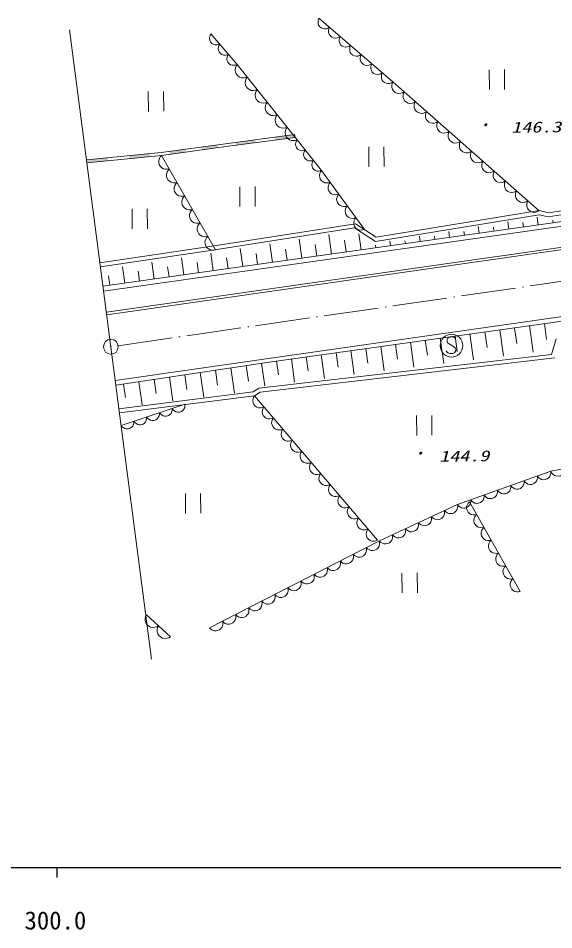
# Model space of a CAD drawing. Units: millimetres, scale not verified. Extents: x 40000 to 680000, y 20000 to 380000.
# Drawn here: x 364095 to 418118, y 198715 to 290683 of the extents above; entities that cross this region are included whole.
import ezdxf
from ezdxf.enums import TextEntityAlignment as Align

# ---------------------------------------------------------------- set-up
doc = ezdxf.new("R2010")
doc.units = ezdxf.units.MM
doc.header["$LTSCALE"] = 1000
doc.linetypes.add('USER4', pattern=[7.000001, 5.508197, -0.688525, 0.114754, -0.688525])
for name, color, linetype, lineweight in [('M-TTL-BAND', 7, 'Continuous', 25), ('S-BGD', 1, 'Continuous', 13), ('S-BGD-HTXT', 6, 'Continuous', 13), ('S-BMK', 3, 'USER4', 13)]:
    doc.layers.add(name, color=color, linetype=linetype, lineweight=lineweight)
doc.styles.add('ＭＳ ゴシック', font='')
doc.styles.get('ＭＳ ゴシック').set_extended_font_data('MS Gothic')

# ---------------------------------------------------------------- blocks, each defined once
blk = doc.blocks.new('BUHIN138')
at = {"layer": 'S-BGD'}
blk.add_lwpolyline([(-350, -745), (-286, -813), (-199, -853), (-78, -875), (100, -873), (249, -831), (375, -744), (448, -617), (453, -485), (446, -398), (399, -284), (318, -221), (-312, 135), (-382, 238), (-429, 381), (-419, 519), (-380, 629), (-300, 733), (-122, 787), (142, 789), (257, 773), (367, 722), (460, 637), (542, 505)], dxfattribs=at)
blk.add_circle((0, 0), 1144, dxfattribs=at)
blk = doc.blocks.new('BUHIN140')
at = {"layer": 'S-BGD'}
for p, q in [((-774, 993), (-756, -1007)), ((779, -993), (761, 1007))]:
    blk.add_line(p, q, dxfattribs=at)
blk = doc.blocks.new('BUHIN146')
at = {"layer": 'S-BGD'}
blk.add_lwpolyline([(659, 339), (532, 465), (387, 553), (184, 632), (-2, 636), (-182, 606), (-387, 501), (-516, 372), (-620, 219), (-674, 8), (-684, -160), (-659, -339)], dxfattribs=at)
blk = doc.blocks.new('BUHIN147')
at = {"layer": 'S-BGD'}
blk.add_lwpolyline([(656, 305), (537, 433), (399, 525), (204, 610), (23, 621), (-155, 599), (-358, 504), (-490, 383), (-597, 237), (-658, 33), (-674, -130), (-656, -305)], dxfattribs=at)
blk = doc.blocks.new('BUHIN148')
at = {"layer": 'S-BGD'}
blk.add_lwpolyline([(672, 239), (567, 376), (440, 478), (256, 579), (79, 607), (-97, 602), (-305, 528), (-445, 421), (-564, 288), (-643, 93), (-673, -65), (-672, -239)], dxfattribs=at)
blk = doc.blocks.new('BUHIN149')
at = {"layer": 'S-BGD'}
blk.add_lwpolyline([(735, 145), (647, 304), (530, 430), (355, 563), (176, 619), (-8, 640), (-236, 595), (-398, 506), (-542, 386), (-654, 196), (-710, 35), (-735, -145)], dxfattribs=at)
blk = doc.blocks.new('BUHIN150')
at = {"layer": 'S-BGD'}
blk.add_lwpolyline([(367, -647), (488, -514), (570, -365), (641, -158), (638, 28), (600, 208), (487, 408), (352, 533), (194, 631), (-20, 677), (-189, 680), (-367, 647)], dxfattribs=at)
blk = doc.blocks.new('BUHIN151')
at = {"layer": 'S-BGD'}
blk.add_lwpolyline([(477, -560), (570, -409), (622, -248), (652, -34), (615, 146), (545, 314), (397, 488), (243, 583), (70, 650), (-146, 654), (-310, 625), (-477, 560)], dxfattribs=at)
blk = doc.blocks.new('BUHIN155')
at = {"layer": 'S-BGD'}
blk.add_lwpolyline([(389, -679), (516, -539), (602, -382), (675, -164), (671, 32), (631, 221), (510, 432), (368, 562), (201, 665), (-24, 712), (-201, 714), (-389, 679)], dxfattribs=at)
blk = doc.blocks.new('BUHIN156')
at = {"layer": 'S-BGD'}
blk.add_lwpolyline([(440, -517), (526, -376), (574, -229), (602, -31), (567, 135), (502, 290), (366, 450), (223, 538), (65, 599), (-135, 603), (-286, 576), (-440, 517)], dxfattribs=at)
blk = doc.blocks.new('BUHIN157')
at = {"layer": 'S-BGD'}
blk.add_lwpolyline([(505, -633), (613, -469), (676, -295), (716, -60), (681, 140), (610, 326), (453, 522), (287, 633), (100, 712), (-138, 724), (-319, 698), (-505, 633)], dxfattribs=at)
blk = doc.blocks.new('BUHIN158')
at = {"layer": 'S-BGD'}
blk.add_lwpolyline([(408, -517), (497, -384), (548, -242), (583, -52), (555, 111), (497, 263), (371, 423), (236, 514), (84, 579), (-109, 590), (-257, 569), (-408, 517)], dxfattribs=at)
blk = doc.blocks.new('BUHIN159')
at = {"layer": 'S-BGD'}
blk.add_lwpolyline([(433, -595), (537, -451), (601, -295), (648, -84), (624, 99), (567, 271), (433, 456), (287, 563), (120, 642), (-95, 663), (-261, 647), (-433, 595)], dxfattribs=at)
blk = doc.blocks.new('BUHIN160')
at = {"layer": 'S-BGD'}
blk.add_lwpolyline([(532, -459), (598, -303), (624, -144), (621, 63), (559, 228), (468, 376), (303, 518), (144, 587), (-28, 624), (-233, 596), (-384, 545), (-532, 459)], dxfattribs=at)
blk = doc.blocks.new('BUHIN161')
at = {"layer": 'S-BGD'}
blk.add_lwpolyline([(568, -499), (640, -331), (669, -161), (668, 62), (603, 240), (507, 400), (331, 554), (161, 629), (-24, 671), (-245, 643), (-407, 590), (-568, 499)], dxfattribs=at)
blk = doc.blocks.new('BUHIN174')
at = {"layer": 'S-BGD'}
blk.add_lwpolyline([(645, 213), (548, 346), (429, 446), (256, 546), (88, 577), (-79, 575), (-279, 509), (-415, 410), (-531, 286), (-610, 102), (-642, -48), (-645, -213)], dxfattribs=at)
blk = doc.blocks.new('BUHIN175')
at = {"layer": 'S-BGD'}
blk.add_lwpolyline([(608, -554), (690, -373), (725, -188), (729, 54), (661, 249), (560, 425), (371, 597), (187, 681), (-13, 730), (-254, 705), (-432, 650), (-608, 554)], dxfattribs=at)
blk = doc.blocks.new('BUHIN141')
at = {"layer": 'S-BGD'}
blk.add_circle((0, 0), 22.5, dxfattribs=at)
at = {"layer": 'S-BMK', "linetype": 'Continuous'}
blk.add_circle((0, 0), 746, dxfattribs=at)

msp = doc.modelspace()

# ---------------------------------------------------------------- hatches: boundary and pattern name
at = {"layer": 'S-BGD'}
for points in [[(389989, 278677), (391979, 278936), (392018, 278639), (390027, 278379)], [(382573, 277690), (384196, 277915), (384237, 277618), (382615, 277393)], [(386008, 278157), (387998, 278417), (388037, 278120), (386047, 277860)], [(375255, 276812), (377387, 277019), (377416, 276721), (375284, 276514)], [(379328, 277241), (380951, 277466), (380992, 277169), (379369, 276944)], [(370993, 276398), (373124, 276605), (373153, 276307), (371022, 276100)]]:
    msp.add_hatch(color=256, dxfattribs=at).paths.add_polyline_path(points)

# ---------------------------------------------------------------- linework, layer by layer
at = {"layer": 'M-TTL-BAND'}
for p, q in [((40000, 205000), (579000, 205000)), ((368000, 205000), (368000, 204000))]:
    msp.add_line(p, q, dxfattribs=at)
at = {"layer": 'S-BGD'}
for p, q in [((394426, 290683), (401880, 284250)), ((383540, 289117), (386183, 286018)), ((386183, 286018), (392245, 278424)), ((401880, 284250), (416642, 271267)), ((385008, 278027), (391979, 278936)), ((391979, 278936), (392018, 278639)), ((378519, 277130), (385008, 278027)), ((385048, 277730), (392018, 278639)), ((392245, 278424), (394696, 275324)), ((370993, 276398), (378519, 277130)), ((371022, 276100), (378555, 276832)), ((378555, 276832), (385048, 277730)), ((378555, 276832), (383997, 267320)), ((394696, 275324), (399022, 269372)), ((417565, 270638), (422796, 271495)), ((417580, 271045), (422798, 271901)), ((423261, 270777), (372644, 263637)), ((416637, 270861), (400128, 268161)), ((400216, 268581), (416652, 271268)), ((416556, 269831), (416444, 270627)), ((417565, 270638), (416637, 270861)), ((416652, 271268), (417580, 271045)), ((372706, 263155), (422784, 270238)), ((383873, 267703), (398121, 269950)), ((398031, 269531), (383935, 267307)), ((400128, 268161), (398031, 269531)), ((398121, 269950), (400216, 268581)), ((410596, 268990), (410502, 269654)), ((412086, 269200), (412027, 269618)), ((413576, 269411), (413473, 270140)), ((415066, 269621), (415001, 270079)), ((418046, 270041), (418009, 270302)), ((395696, 266888), (395419, 268853)), ((398676, 267309), (398447, 268930)), ((404636, 268150), (404561, 268680)), ((406126, 268360), (406078, 268698)), ((407616, 268570), (407532, 269167)), ((409106, 268780), (409053, 269158)), ((372333, 266021), (383873, 267703)), ((372984, 261019), (423301, 268206)), ((423338, 267959), (373017, 260771)), ((389736, 266048), (389472, 267921)), ((392716, 266468), (392446, 268387)), ((394206, 266678), (394042, 267843)), ((397186, 267099), (397018, 268291)), ((400166, 267519), (400130, 267778)), ((401656, 267729), (401591, 268193)), ((403146, 267939), (403104, 268238)), ((383935, 267307), (372386, 265613)), ((383776, 265207), (383525, 266989)), ((386756, 265627), (386499, 267455)), ((388246, 265838), (388090, 266948)), ((391226, 266258), (391066, 267395)), ((372314, 266168), (372346, 266173)), ((377817, 264366), (377578, 266057)), ((380796, 264787), (380552, 266523)), ((382286, 264997), (382138, 266052)), ((385266, 265417), (385114, 266500)), ((372408, 265777), (372366, 265771)), ((374837, 263946), (374605, 265591)), ((376327, 264156), (376185, 265157)), ((379307, 264576), (379162, 265604)), ((373347, 263736), (373209, 264709)), ((372717, 263671), (372641, 263658)), ((392415, 256790), (436391, 263079)), ((389394, 255986), (437446, 262716)), ((414171, 259456), (414394, 257863)), ((415672, 259667), (416047, 256990)), ((417174, 259877), (417401, 258258)), ((408164, 258615), (408380, 257073)), ((409666, 258825), (410029, 256234)), ((411167, 259036), (411387, 257468)), ((412669, 259246), (413038, 256612)), ((400656, 257564), (401001, 255101)), ((402158, 257774), (402366, 256284)), ((403659, 257984), (404010, 255479)), ((405161, 258194), (405373, 256679)), ((406663, 258405), (407019, 255857)), ((417900, 256772), (418351, 258329)), ((373883, 254117), (392415, 256790)), ((388354, 253352), (417900, 256772)), ((394649, 256722), (394982, 254346)), ((396151, 256933), (396353, 255494)), ((397653, 257143), (397992, 254724)), ((399154, 257353), (399359, 255889)), ((373943, 253657), (389394, 255986)), ((418210, 256405), (388494, 252965)), ((388621, 255870), (388964, 253591)), ((390145, 256092), (390339, 254704)), ((391646, 256302), (391973, 253968)), ((393148, 256512), (393346, 255099)), ((382434, 254937), (382809, 252455)), ((383981, 255170), (384209, 253656)), ((385527, 255404), (385914, 252838)), ((387074, 255637), (387310, 254073)), ((376248, 254005), (376597, 251688)), ((377795, 254238), (378008, 252823)), ((379341, 254471), (379703, 252072)), ((380888, 254704), (381109, 253240)), ((374254, 251266), (387785, 252982)), ((374702, 253772), (374907, 252407)), ((387785, 252982), (388354, 253352)), ((388494, 252965), (387926, 252597)), ((387926, 252597), (374305, 250869)), ((387926, 252597), (400330, 238029)), ((374470, 249606), (380920, 251740)), ((417817, 244972), (426643, 246715)), ((408408, 241627), (417817, 244972)), ((409602, 241904), (414738, 232844)), ((400530, 237964), (408408, 241627)), ((383393, 229163), (400530, 237964)), ((376911, 230849), (376929, 230835)), ((377020, 230495), (379452, 228278))]:
    msp.add_line(p, q, dxfattribs=at)
msp.add_lwpolyline([(376911, 230849), (376911, 230838), (376921, 230832)], dxfattribs=at)
at = {"layer": 'S-BGD-HTXT'}
msp.add_line((369274, 289524), (377541, 226009), dxfattribs=at)
at = {"layer": 'S-BMK'}
msp.add_line((374180, 257642), (470057, 271544), dxfattribs=at)

# ---------------------------------------------------------------- block references
at = {"rotation": 180}
for name, p in [('BUHIN160', (394959, 290224)), ('BUHIN160', (396023, 289305)), ('BUHIN156', (383981, 288600)), ('BUHIN160', (397088, 288386)), ('BUHIN156', (384861, 287567)), ('BUHIN160', (398153, 287467)), ('BUHIN156', (385742, 286534)), ('BUHIN160', (399218, 286548)), ('BUHIN160', (400283, 285629)), ('BUHIN157', (386688, 285385)), ('BUHIN160', (401348, 284710)), ('BUHIN140', (412389, 284488)), ('BUHIN157', (387698, 284119)), ('BUHIN161', (402448, 283751)), ('BUHIN140', (377998, 282288)), ('BUHIN157', (388709, 282854)), ('BUHIN161', (403583, 282752)), ('BUHIN157', (389719, 281588)), ('BUHIN161', (404719, 281754)), ('BUHIN157', (390729, 280323)), ('BUHIN161', (405854, 280755)), ('BUHIN157', (391740, 279057)), ('BUHIN161', (406990, 279756)), ('BUHIN161', (408125, 278757)), ('BUHIN158', (392653, 277908)), ('BUHIN161', (409261, 277759)), ('BUHIN155', (378943, 276152)), ('BUHIN158', (393470, 276874)), ('BUHIN140', (400229, 276713)), ('BUHIN161', (410396, 276760)), ('BUHIN158', (394287, 275840)), ('BUHIN161', (411532, 275761)), ('BUHIN155', (379721, 274793)), ('BUHIN159', (395128, 274728)), ('BUHIN161', (412667, 274762)), ('BUHIN155', (380498, 273435)), ('BUHIN159', (395994, 273538)), ('BUHIN161', (413803, 273764)), ('BUHIN140', (387227, 272695)), ('BUHIN161', (414938, 272765)), ('BUHIN155', (381276, 272076)), ('BUHIN159', (396859, 272348)), ('BUHIN161', (416074, 271766)), ('BUHIN140', (376360, 270444)), ('BUHIN155', (382053, 270717)), ('BUHIN159', (397724, 271157)), ('BUHIN159', (398589, 269967)), ('BUHIN155', (382831, 269358)), ('BUHIN155', (383608, 268000)), ('BUHIN138', (407805, 257647)), ('BUHIN141', (373438, 257535)), ('BUHIN151', (388403, 252036)), ('BUHIN174', (378985, 251100)), ('BUHIN174', (380275, 251527)), ('BUHIN151', (389357, 250916)), ('BUHIN174', (376405, 250247)), ('BUHIN174', (377695, 250673)), ('BUHIN151', (390312, 249795)), ('BUHIN140', (405050, 249605)), ('BUHIN174', (375115, 249820)), ('BUHIN151', (391266, 248675)), ('BUHIN151', (392220, 247554)), ('BUHIN151', (393174, 246433)), ('BUHIN151', (394128, 245313)), ('BUHIN151', (395082, 244192)), ('BUHIN148', (417145, 244733)), ('BUHIN149', (418552, 245117)), ('BUHIN148', (414456, 243777)), ('BUHIN148', (415801, 244255)), ('BUHIN151', (396037, 243072)), ('BUHIN148', (411768, 242822)), ('BUHIN148', (413112, 243299)), ('BUHIN140', (381734, 241728)), ('BUHIN151', (396991, 241951)), ('BUHIN148', (409080, 241866)), ('BUHIN150', (409969, 241257)), ('BUHIN148', (410424, 242344)), ('BUHIN151', (397945, 240830)), ('BUHIN147', (406438, 240711)), ('BUHIN147', (407751, 241322)), ('BUHIN151', (398899, 239710)), ('BUHIN147', (405125, 240101)), ('BUHIN150', (410702, 239963)), ('BUHIN151', (399853, 238589)), ('BUHIN147', (402500, 238880)), ('BUHIN147', (403813, 239490)), ('BUHIN150', (411436, 238668)), ('BUHIN147', (401187, 238270)), ('BUHIN146', (398553, 236949)), ('BUHIN146', (399871, 237626)), ('BUHIN150', (412170, 237374)), ('BUHIN146', (397235, 236272)), ('BUHIN150', (412904, 236080)), ('BUHIN146', (395917, 235595)), ('BUHIN146', (393280, 234241)), ('BUHIN146', (394598, 234918)), ('BUHIN140', (403584, 233711)), ('BUHIN150', (413637, 234785)), ('BUHIN146', (391962, 233564)), ('BUHIN150', (414371, 233491)), ('BUHIN146', (390644, 232887)), ('BUHIN146', (388007, 231533)), ('BUHIN146', (389325, 232210)), ('BUHIN146', (386689, 230856)), ('BUHIN175', (377628, 229941)), ('BUHIN146', (385371, 230179)), ('BUHIN175', (378844, 228832)), ('BUHIN146', (384052, 229502))]:
    msp.add_blockref(name, p, dxfattribs=at)

# ---------------------------------------------------------------- texts
at = {"layer": 'M-TTL-BAND', "style": 'ＭＳ ゴシック'}
msp.add_text('300.0', height=1833, dxfattribs=at).set_placement((367844, 198195), align=Align.BOTTOM_CENTER)
at = {"layer": 'S-BGD', "style": 'ＭＳ ゴシック', "oblique": 15}
for p in [(410372, 279025), (403800, 245896)]:
    msp.add_text('・', height=1100, rotation=0.5, dxfattribs=at).set_placement(p, align=Align.BOTTOM_LEFT)
at = {"layer": 'S-BGD', "style": 'ＭＳ ゴシック', "oblique": 15, "width": 1.35}
for s, p in [('146.3', (413841, 278800)), ('144.9', (406575, 245613))]:
    msp.add_text(s, height=1100, rotation=0.5, dxfattribs=at).set_placement(p, align=Align.BOTTOM_LEFT)

doc.saveas('drawing.dxf')
